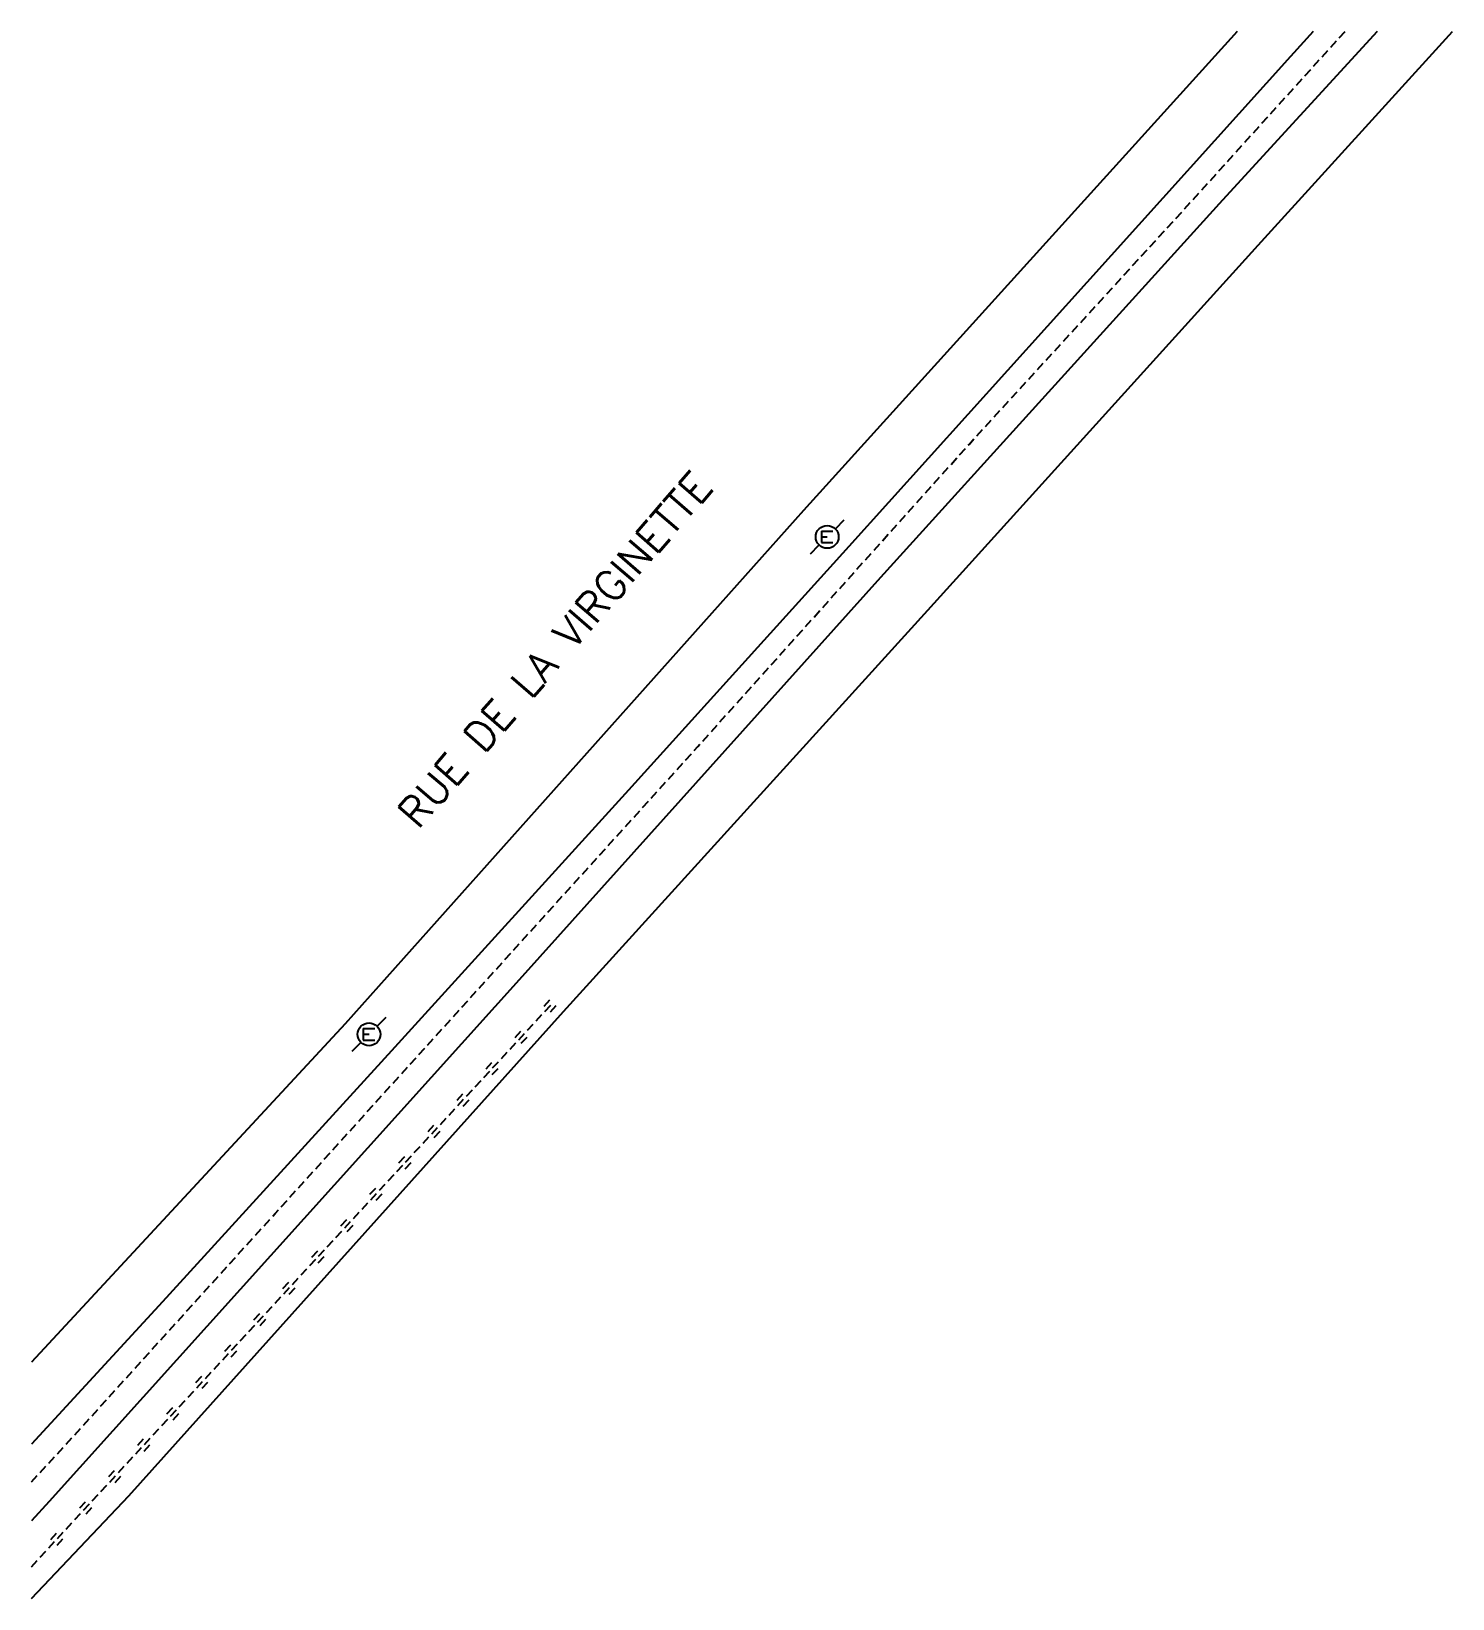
# Model space of a CAD drawing. Header units: millimetres. Extents: x 160000 to 161000, y 126000 to 127000.
# Drawn here: x 160000 to 160083.2, y 126908.3 to 127000 of the extents above; entities that cross this region are included whole.
import ezdxf
from ezdxf.enums import TextEntityAlignment as Align

# ---------------------------------------------------------------- set-up
doc = ezdxf.new("R2010")
doc.units = ezdxf.units.MM
doc.linetypes.add('DASHED', pattern=[0.75, 0.5, -0.25])
doc.layers.get('0').update_dxf_attribs({"linetype": 'CONTINUOUS'})
for name, color, linetype in [('W0001', 6, 'DASHED'), ('W0008', 7, 'CONTINUOUS'), ('W0220', 5, 'DASHED'), ('W0302', 3, 'CONTINUOUS'), ('W0471', 7, 'CONTINUOUS'), ('W0989', 7, 'CONTINUOUS')]:
    doc.layers.add(name, color=color, linetype=linetype)
doc.styles.get("Standard").update_dxf_attribs({"font": 'romans.shx', "width": 0.85})

# ---------------------------------------------------------------- blocks, each defined once
blk = doc.blocks.new('T471')
for p, q in [((0.500001, 0.500001), (1.000002, 1.000002)), ((-0.333334, 0.333334), (-0.333334, -0.333334)), ((-0.333334, 0.333334), (0.333334, 0.333334)), ((-0.333334, 0), (0, 0)), ((-0.500001, -0.500001), (-1.000002, -1.000002)), ((-0.333334, -0.333334), (0.333334, -0.333334))]:
    blk.add_line(p, q)
blk.add_ellipse((0, 0), major_axis=(0.471405, 0.471405), ratio=1, start_param=5.497787144, end_param=11.780972451)
blk = doc.blocks.new('t220o')
at = {"color": 0, "linetype": 'Continuous'}
for p, q in [((-0.25, 0.25), (0.25, 0.25)), ((-0.25, -0.25), (0.25, -0.25))]:
    blk.add_line(p, q, dxfattribs=at)

msp = doc.modelspace()

# ---------------------------------------------------------------- linework, layer by layer
at = {"layer": 'W0001', "flags": 128}
msp.add_lwpolyline([(160000, 126915.139), (160001.878, 126917.16), (160014.259, 126930.834), (160027.158, 126945.077), (160038.997, 126958.151), (160054.867, 126975.837), (160067.396, 126989.52), (160076.875, 127000)], dxfattribs=at)
at = {"layer": 'W0008', "flags": 128}
for points in [[(160075.008, 127000), (160073.682, 126998.521), (160061.752, 126985.304), (160047.844, 126969.868), (160034.95, 126955.599), (160021.07, 126940.347), (160007.682, 126925.665), (160000, 126917.345)], [(160078.742, 127000), (160069.695, 126990.132), (160049.697, 126968.038), (160028.899, 126944.903), (160001.04, 126913.994), (160000, 126912.859)]]:
    msp.add_lwpolyline(points, dxfattribs=at)
at = {"layer": 'W0220', "flags": 128}
msp.add_lwpolyline([(160000, 126910.175), (160004.418, 126914.951), (160030.557, 126943.205)], dxfattribs=at)
at = {"layer": 'W0302', "flags": 128}
for points in [[(160070.565, 127000), (160045.185, 126971.97), (160018.363, 126941.945), (160000, 126922.149)], [(160000, 126908.306), (160005.705, 126914.331), (160031.136, 126942.666), (160052.467, 126966.142), (160071.794, 126987.488), (160083.168, 127000)]]:
    msp.add_lwpolyline(points, dxfattribs=at)

# ---------------------------------------------------------------- block references
at = {"layer": 'W0220'}
for p, rotation in [((160030.355, 126942.986), 47.22656314488987), ((160028.657, 126941.151), 47.22656314488987), ((160026.959, 126939.316), 47.22656314488987), ((160025.262, 126937.481), 47.22656314488987), ((160023.564, 126935.646), 47.22656314488987), ((160021.866, 126933.811), 47.22656314488987), ((160020.168, 126931.975), 47.22656314488987), ((160018.471, 126930.14), 47.22656314488987), ((160016.773, 126928.305), 47.22656314488987), ((160015.075, 126926.47), 47.22656314488987), ((160013.377, 126924.635), 47.22656314488987), ((160011.68, 126922.8), 47.22656314488987), ((160009.982, 126920.965), 47.22656314488987), ((160008.284, 126919.13), 47.22656314488987), ((160006.586, 126917.295), 47.22656314488987), ((160004.889, 126915.459), 47.22656314488987), ((160003.191, 126913.624), 47.2266672106431), ((160001.493, 126911.789), 47.2266672106431)]:
    msp.add_blockref('t220o', p, dxfattribs=dict(at, rotation=rotation))
at = {"layer": 'W0471'}
for p in [(160046.567, 126970.422), (160019.758, 126941.322)]:
    msp.add_blockref('T471', p, dxfattribs=at)

# ---------------------------------------------------------------- texts
at = {"layer": 'W0989'}
msp.add_text('RUE DE LA VIRGINETTE', height=1.75, rotation=49.11606, dxfattribs=at).set_placement((160030.639, 126963.834), align=Align.MIDDLE)

doc.saveas('drawing.dxf')
